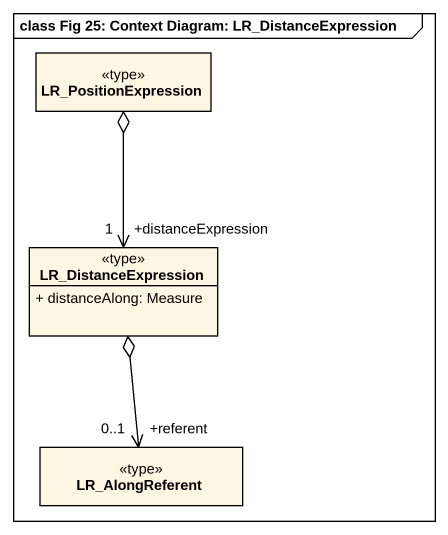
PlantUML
@startuml
mainframe class Fig 25: Context Diagram: LR_DistanceExpression
hide circle
hide empty members
skinparam classAttributeIconSize 0
class LR_PositionExpression <<type>>
class LR_DistanceExpression <<type>> {
  + distanceAlong: Measure
}
class LR_AlongReferent <<type>>
LR_DistanceExpression "+distanceExpression\n1" <-up-o LR_PositionExpression
LR_DistanceExpression o--> "+referent\n0..1" LR_AlongReferent
@enduml
